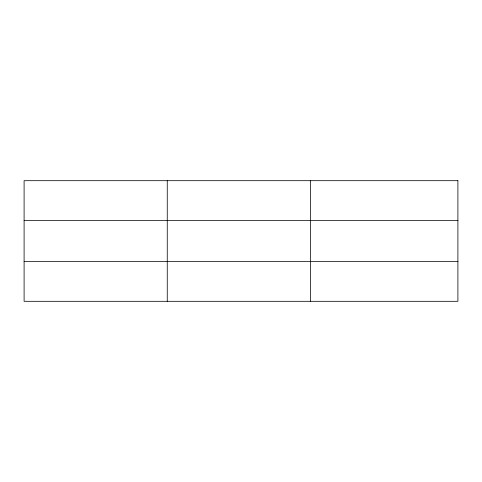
<?xml version="1.0" encoding="UTF-8"?>
<svg xmlns="http://www.w3.org/2000/svg" width="482" height="482" viewBox="0 0 482 482"><rect width="100%" height="100%" fill="white"/><g stroke="black" fill="none" stroke-linecap="round" stroke-linejoin="round"><path stroke-width="0.72" d="M167.254 301.31L167.254 180.69M310.408 301.31L310.408 180.69M24.1 220.491L457.9 220.491M24.1 261.509L457.9 261.509M457.9 180.69L457.9 301.31L24.1 301.31L24.1 180.69L457.9 180.69"/></g></svg>
